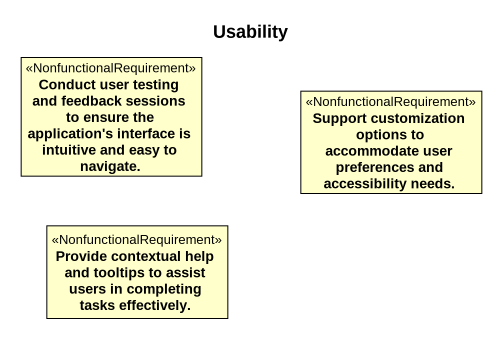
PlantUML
@startuml
title Usability
hide circle
hide empty members
class "Conduct user testing and feedback sessions to ensure the application's interface is intuitive and easy to navigate." as Conduct_user_testing_and <<NonfunctionalRequirement>>
class "Support customization options to accommodate user preferences and accessibility needs." as Support_customization <<NonfunctionalRequirement>>
class "Provide contextual help and tooltips to assist users in completing tasks effectively." as Provide_contextual_help_and <<NonfunctionalRequirement>>
@enduml
